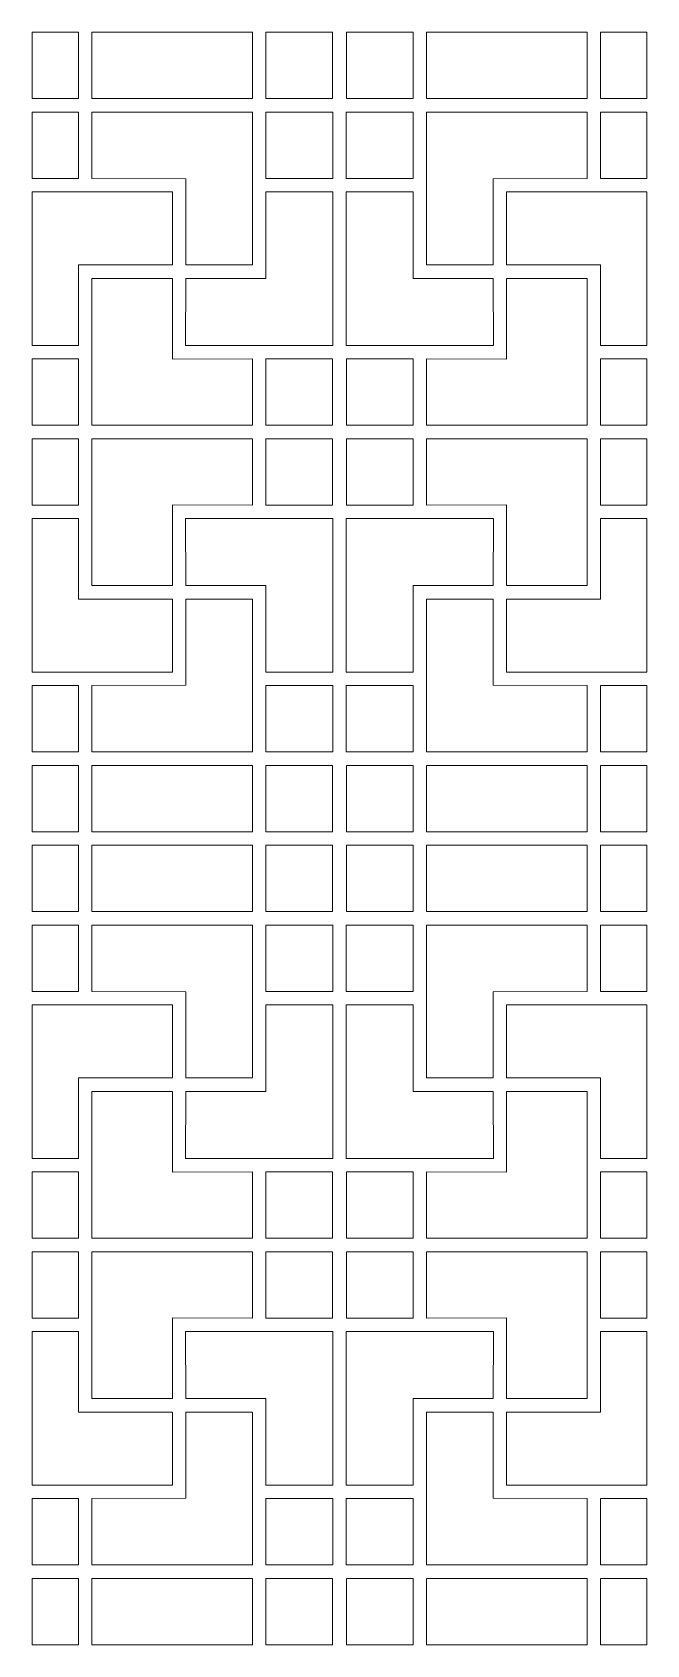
# Model space of a CAD drawing. Header units: centimetres. Extents: x -36 to 46, y -154 to 61.
import ezdxf

# ---------------------------------------------------------------- set-up
doc = ezdxf.new("R2010")
doc.units = ezdxf.units.CM
doc.header["$MEASUREMENT"] = 0
doc.layers.add('layer 1', color=7, linetype='Continuous')

msp = doc.modelspace()

# ---------------------------------------------------------------- linework, layer by layer
at = {"layer": 'layer 1', "color": 7, "lineweight": 9}
for points in [[(-36.08078, 52.03051), (-29.88424, 52.03051), (-29.88424, 60.89291), (-36.08078, 60.89291), (-36.08078, 52.03051)], [(-28.11522, 52.03046), (-6.6656, 52.03046), (-6.6656, 60.89286), (-28.11522, 60.89286), (-28.11522, 52.03046)], [(-4.87394, 52.03027), (4.03536, 52.03027), (4.03536, 60.89267), (-4.87394, 60.89267), (-4.87394, 52.03027)], [(5.86918, 52.03027), (14.77848, 52.03027), (14.77848, 60.89267), (5.86918, 60.89267), (5.86918, 52.03027)], [(16.57014, 52.03046), (38.01976, 52.03046), (38.01976, 60.89286), (16.57014, 60.89286), (16.57014, 52.03046)], [(39.78878, 52.03051), (45.98532, 52.03051), (45.98532, 60.89291), (39.78878, 60.89291), (39.78878, 52.03051)], [(-36.0807, 41.36801), (-29.8996, 41.36801), (-29.8996, 50.23041), (-36.0807, 50.23041), (-36.0807, 41.36801)], [(-4.87388, 41.36761), (4.05224, 41.36761), (4.05224, 50.23001), (-4.87388, 50.23001), (-4.87388, 41.36761)], [(5.8523, 41.36761), (14.77842, 41.36761), (14.77842, 50.23001), (5.8523, 50.23001), (5.8523, 41.36761)], [(39.80414, 41.36801), (45.98524, 41.36801), (45.98524, 50.23041), (39.80414, 50.23041), (39.80414, 41.36801)], [(-36.08078, 8.41608), (-29.91704, 8.41608), (-29.91704, 17.27848), (-36.08078, 17.27848), (-36.08078, 8.41608)], [(-4.87448, 8.41643), (4.03498, 8.41643), (4.03498, 17.27049), (-4.87448, 17.27049), (-4.87448, 8.41643)], [(5.86956, 8.41643), (14.77902, 8.41643), (14.77902, 17.27049), (5.86956, 17.27049), (5.86956, 8.41643)], [(39.82158, 8.41608), (45.98532, 8.41608), (45.98532, 17.27848), (39.82158, 17.27848), (39.82158, 8.41608)], [(-36.08078, -2.24668), (-29.91704, -2.24668), (-29.91704, 6.61572), (-36.08078, 6.61572), (-36.08078, -2.24668)], [(-4.87448, -2.23869), (4.03498, -2.23869), (4.03498, 6.61537), (-4.87448, 6.61537), (-4.87448, -2.23869)], [(-36.0807, -35.19861), (-29.8996, -35.19861), (-29.8996, -26.33621), (-36.0807, -26.33621), (-36.0807, -35.19861)], [(-4.87388, -35.19821), (4.05224, -35.19821), (4.05224, -26.33581), (-4.87388, -26.33581), (-4.87388, -35.19821)], [(-36.08078, -45.86111), (-29.88424, -45.86111), (-29.88424, -36.99871), (-36.08078, -36.99871), (-36.08078, -45.86111)], [(-28.11522, -45.86106), (-6.6656, -45.86106), (-6.6656, -36.99866), (-28.11522, -36.99866), (-28.11522, -45.86106)], [(-4.87394, -45.86087), (4.03536, -45.86087), (4.03536, -36.99847), (-4.87394, -36.99847), (-4.87394, -45.86087)], [(-36.08078, -56.52351), (-29.88424, -56.52351), (-29.88424, -47.66111), (-36.08078, -47.66111), (-36.08078, -56.52351)], [(-28.11522, -56.52356), (-6.6656, -56.52356), (-6.6656, -47.66116), (-28.11522, -47.66116), (-28.11522, -56.52356)], [(-4.87394, -56.52375), (4.03536, -56.52375), (4.03536, -47.66135), (-4.87394, -47.66135), (-4.87394, -56.52375)], [(5.86918, -56.52375), (14.77848, -56.52375), (14.77848, -47.66135), (5.86918, -47.66135), (5.86918, -56.52375)], [(16.57014, -56.52356), (38.01976, -56.52356), (38.01976, -47.66116), (16.57014, -47.66116), (16.57014, -56.52356)], [(39.78878, -56.52351), (45.98532, -56.52351), (45.98532, -47.66111), (39.78878, -47.66111), (39.78878, -56.52351)], [(-36.0807, -67.18601), (-29.8996, -67.18601), (-29.8996, -58.32361), (-36.0807, -58.32361), (-36.0807, -67.18601)], [(-4.87388, -67.18641), (4.05224, -67.18641), (4.05224, -58.32401), (-4.87388, -58.32401), (-4.87388, -67.18641)], [(5.8523, -67.18641), (14.77842, -67.18641), (14.77842, -58.32401), (5.8523, -58.32401), (5.8523, -67.18641)], [(39.80414, -67.18601), (45.98524, -67.18601), (45.98524, -58.32361), (39.80414, -58.32361), (39.80414, -67.18601)], [(-36.08078, -100.13794), (-29.91704, -100.13794), (-29.91704, -91.27554), (-36.08078, -91.27554), (-36.08078, -100.13794)], [(-4.87448, -100.13759), (4.03498, -100.13759), (4.03498, -91.28353), (-4.87448, -91.28353), (-4.87448, -100.13759)], [(5.86956, -100.13759), (14.77902, -100.13759), (14.77902, -91.28353), (5.86956, -91.28353), (5.86956, -100.13759)], [(39.82158, -100.13794), (45.98532, -100.13794), (45.98532, -91.27554), (39.82158, -91.27554), (39.82158, -100.13794)], [(-36.08078, -110.8007), (-29.91704, -110.8007), (-29.91704, -101.9383), (-36.08078, -101.9383), (-36.08078, -110.8007)], [(-4.87448, -110.79271), (4.03498, -110.79271), (4.03498, -101.93865), (-4.87448, -101.93865), (-4.87448, -110.79271)], [(-36.0807, -143.75263), (-29.8996, -143.75263), (-29.8996, -134.89023), (-36.0807, -134.89023), (-36.0807, -143.75263)], [(-4.87388, -143.75223), (4.05224, -143.75223), (4.05224, -134.88983), (-4.87388, -134.88983), (-4.87388, -143.75223)], [(-36.08078, -154.41513), (-29.88424, -154.41513), (-29.88424, -145.55273), (-36.08078, -145.55273), (-36.08078, -154.41513)], [(-28.11522, -154.41508), (-6.6656, -154.41508), (-6.6656, -145.55268), (-28.11522, -145.55268), (-28.11522, -154.41508)], [(-4.87394, -154.41489), (4.03536, -154.41489), (4.03536, -145.55249), (-4.87394, -145.55249), (-4.87394, -154.41489)]]:
    msp.add_lwpolyline(points, close=True, dxfattribs=at)
for points, knots in [([(-15.57594, 41.33004), (-15.57594, 41.33004), (-15.57594, 29.84259), (-15.57594, 29.84259), (-15.57594, 29.84259), (-15.57594, 29.84259), (-6.66663, 29.84232), (-6.66663, 29.84232), (-6.66663, 29.84232), (-6.66663, 29.84232), (-6.6651, 50.23007), (-6.6651, 50.23007), (-6.6651, 50.23007), (-6.6651, 50.23007), (-28.11473, 50.23007), (-28.11473, 50.23007), (-28.11473, 50.23007), (-28.11473, 50.23007), (-28.11473, 41.36767), (-28.11473, 41.36767), (-28.11473, 41.36767), (-28.11473, 41.36767), (-15.57594, 41.33004), (-15.57594, 41.33004)], [0, 0, 0, 0, 0.142857143, 0.142857143, 0.142857143, 0.142857143, 0.285714286, 0.285714286, 0.285714286, 0.285714286, 0.428571429, 0.428571429, 0.428571429, 0.428571429, 0.571428571, 0.571428571, 0.571428571, 0.571428571, 0.714285714, 0.714285714, 0.714285714, 0.714285714, 1, 1, 1, 1]), ([(25.48048, 41.33004), (25.48048, 41.33004), (25.48048, 29.84259), (25.48048, 29.84259), (25.48048, 29.84259), (25.48048, 29.84259), (16.57117, 29.84232), (16.57117, 29.84232), (16.57117, 29.84232), (16.57117, 29.84232), (16.56964, 50.23007), (16.56964, 50.23007), (16.56964, 50.23007), (16.56964, 50.23007), (38.01927, 50.23007), (38.01927, 50.23007), (38.01927, 50.23007), (38.01927, 50.23007), (38.01927, 41.36767), (38.01927, 41.36767), (38.01927, 41.36767), (38.01927, 41.36767), (25.48048, 41.33004), (25.48048, 41.33004)], [0, 0, 0, 0, 0.142857143, 0.142857143, 0.142857143, 0.142857143, 0.285714286, 0.285714286, 0.285714286, 0.285714286, 0.428571429, 0.428571429, 0.428571429, 0.428571429, 0.571428571, 0.571428571, 0.571428571, 0.571428571, 0.714285714, 0.714285714, 0.714285714, 0.714285714, 1, 1, 1, 1]), ([(-17.34687, 29.84257), (-17.34687, 29.84257), (-29.88885, 29.84271), (-29.88885, 29.84271), (-29.88885, 29.84271), (-29.88885, 29.84271), (-29.88885, 19.07871), (-29.88885, 19.07871), (-29.88885, 19.07871), (-29.88885, 19.07871), (-36.08068, 19.07871), (-36.08068, 19.07871), (-36.08068, 19.07871), (-36.08068, 19.07871), (-36.08068, 39.56804), (-36.08068, 39.56804), (-36.08068, 39.56804), (-36.08068, 39.56804), (-17.34687, 39.56804), (-17.34687, 39.56804), (-17.34687, 39.56804), (-17.34687, 39.56804), (-17.34687, 29.84257), (-17.34687, 29.84257)], [0, 0, 0, 0, 0.142857143, 0.142857143, 0.142857143, 0.142857143, 0.285714286, 0.285714286, 0.285714286, 0.285714286, 0.428571429, 0.428571429, 0.428571429, 0.428571429, 0.571428571, 0.571428571, 0.571428571, 0.571428571, 0.714285714, 0.714285714, 0.714285714, 0.714285714, 1, 1, 1, 1]), ([(-4.87274, 28.01731), (-4.87274, 28.01731), (-15.57931, 28.01935), (-15.57931, 28.01935), (-15.57931, 28.01935), (-15.57931, 28.01935), (-15.6003, 19.07732), (-15.6003, 19.07732), (-15.6003, 19.07732), (-15.6003, 19.07732), (4.05217, 19.07855), (4.05217, 19.07855), (4.05217, 19.07855), (4.05217, 19.07855), (4.05227, 39.56748), (4.05227, 39.56748), (4.05227, 39.56748), (4.05227, 39.56748), (-4.8739, 39.56761), (-4.8739, 39.56761), (-4.8739, 39.56761), (-4.8739, 39.56761), (-4.87274, 28.01731), (-4.87274, 28.01731)], [0, 0, 0, 0, 0.142857143, 0.142857143, 0.142857143, 0.142857143, 0.285714286, 0.285714286, 0.285714286, 0.285714286, 0.428571429, 0.428571429, 0.428571429, 0.428571429, 0.571428571, 0.571428571, 0.571428571, 0.571428571, 0.714285714, 0.714285714, 0.714285714, 0.714285714, 1, 1, 1, 1]), ([(14.77728, 28.01731), (14.77728, 28.01731), (25.48385, 28.01935), (25.48385, 28.01935), (25.48385, 28.01935), (25.48385, 28.01935), (25.50484, 19.07732), (25.50484, 19.07732), (25.50484, 19.07732), (25.50484, 19.07732), (5.85237, 19.07855), (5.85237, 19.07855), (5.85237, 19.07855), (5.85237, 19.07855), (5.85227, 39.56748), (5.85227, 39.56748), (5.85227, 39.56748), (5.85227, 39.56748), (14.77844, 39.56761), (14.77844, 39.56761), (14.77844, 39.56761), (14.77844, 39.56761), (14.77728, 28.01731), (14.77728, 28.01731)], [0, 0, 0, 0, 0.142857143, 0.142857143, 0.142857143, 0.142857143, 0.285714286, 0.285714286, 0.285714286, 0.285714286, 0.428571429, 0.428571429, 0.428571429, 0.428571429, 0.571428571, 0.571428571, 0.571428571, 0.571428571, 0.714285714, 0.714285714, 0.714285714, 0.714285714, 1, 1, 1, 1]), ([(27.25141, 29.84257), (27.25141, 29.84257), (39.79339, 29.84271), (39.79339, 29.84271), (39.79339, 29.84271), (39.79339, 29.84271), (39.79339, 19.07871), (39.79339, 19.07871), (39.79339, 19.07871), (39.79339, 19.07871), (45.98522, 19.07871), (45.98522, 19.07871), (45.98522, 19.07871), (45.98522, 19.07871), (45.98522, 39.56804), (45.98522, 39.56804), (45.98522, 39.56804), (45.98522, 39.56804), (27.25141, 39.56804), (27.25141, 39.56804), (27.25141, 39.56804), (27.25141, 39.56804), (27.25141, 29.84257), (27.25141, 29.84257)], [0, 0, 0, 0, 0.142857143, 0.142857143, 0.142857143, 0.142857143, 0.285714286, 0.285714286, 0.285714286, 0.285714286, 0.428571429, 0.428571429, 0.428571429, 0.428571429, 0.571428571, 0.571428571, 0.571428571, 0.571428571, 0.714285714, 0.714285714, 0.714285714, 0.714285714, 1, 1, 1, 1]), ([(-28.11514, 8.41603), (-28.11514, 8.41603), (-28.12048, 28.02049), (-28.12048, 28.02049), (-28.12048, 28.02049), (-28.12048, 28.02049), (-17.34219, 28.02063), (-17.34219, 28.02063), (-17.34219, 28.02063), (-17.34219, 28.02063), (-17.34238, 17.25553), (-17.34238, 17.25553), (-17.34238, 17.25553), (-17.34238, 17.25553), (-6.66065, 17.27489), (-6.66065, 17.27489), (-6.66065, 17.27489), (-6.66065, 17.27489), (-6.6657, 8.4159), (-6.6657, 8.4159), (-6.6657, 8.4159), (-6.6657, 8.4159), (-28.11514, 8.41603), (-28.11514, 8.41603)], [0, 0, 0, 0, 0.142857143, 0.142857143, 0.142857143, 0.142857143, 0.285714286, 0.285714286, 0.285714286, 0.285714286, 0.428571429, 0.428571429, 0.428571429, 0.428571429, 0.571428571, 0.571428571, 0.571428571, 0.571428571, 0.714285714, 0.714285714, 0.714285714, 0.714285714, 1, 1, 1, 1]), ([(38.01968, 8.41603), (38.01968, 8.41603), (38.02502, 28.02049), (38.02502, 28.02049), (38.02502, 28.02049), (38.02502, 28.02049), (27.24673, 28.02063), (27.24673, 28.02063), (27.24673, 28.02063), (27.24673, 28.02063), (27.24692, 17.25553), (27.24692, 17.25553), (27.24692, 17.25553), (27.24692, 17.25553), (16.56519, 17.27489), (16.56519, 17.27489), (16.56519, 17.27489), (16.56519, 17.27489), (16.57024, 8.4159), (16.57024, 8.4159), (16.57024, 8.4159), (16.57024, 8.4159), (38.01968, 8.41603), (38.01968, 8.41603)], [0, 0, 0, 0, 0.142857143, 0.142857143, 0.142857143, 0.142857143, 0.285714286, 0.285714286, 0.285714286, 0.285714286, 0.428571429, 0.428571429, 0.428571429, 0.428571429, 0.571428571, 0.571428571, 0.571428571, 0.571428571, 0.714285714, 0.714285714, 0.714285714, 0.714285714, 1, 1, 1, 1]), ([(-28.11514, 6.61577), (-28.11514, 6.61577), (-28.12048, -12.98869), (-28.12048, -12.98869), (-28.12048, -12.98869), (-28.12048, -12.98869), (-17.34219, -12.98883), (-17.34219, -12.98883), (-17.34219, -12.98883), (-17.34219, -12.98883), (-17.34238, -2.22373), (-17.34238, -2.22373), (-17.34238, -2.22373), (-17.34238, -2.22373), (-6.66065, -2.24309), (-6.66065, -2.24309), (-6.66065, -2.24309), (-6.66065, -2.24309), (-6.6657, 6.6159), (-6.6657, 6.6159), (-6.6657, 6.6159), (-6.6657, 6.6159), (-28.11514, 6.61577), (-28.11514, 6.61577)], [0, 0, 0, 0, 0.142857143, 0.142857143, 0.142857143, 0.142857143, 0.285714286, 0.285714286, 0.285714286, 0.285714286, 0.428571429, 0.428571429, 0.428571429, 0.428571429, 0.571428571, 0.571428571, 0.571428571, 0.571428571, 0.714285714, 0.714285714, 0.714285714, 0.714285714, 1, 1, 1, 1]), ([(14.77902, -2.23869), (14.77902, -2.23869), (5.86954, -2.23869), (5.86954, -2.23869), (5.86954, -2.23869), (5.86954, -2.23869), (5.86954, 6.61537), (5.86954, 6.61537), (5.86954, 6.61537), (5.86954, 6.61537), (14.77902, 6.61537), (14.77902, 6.61537), (14.77902, 6.61537), (14.77902, 6.61537), (14.77902, -2.23869), (14.77902, -2.23869)], [0, 0, 0, 0, 0.2, 0.2, 0.2, 0.2, 0.4, 0.4, 0.4, 0.4, 0.6, 0.6, 0.6, 0.6, 1, 1, 1, 1]), ([(38.01968, 6.61577), (38.01968, 6.61577), (38.02502, -12.98869), (38.02502, -12.98869), (38.02502, -12.98869), (38.02502, -12.98869), (27.24673, -12.98883), (27.24673, -12.98883), (27.24673, -12.98883), (27.24673, -12.98883), (27.24692, -2.22373), (27.24692, -2.22373), (27.24692, -2.22373), (27.24692, -2.22373), (16.56519, -2.24309), (16.56519, -2.24309), (16.56519, -2.24309), (16.56519, -2.24309), (16.57024, 6.6159), (16.57024, 6.6159), (16.57024, 6.6159), (16.57024, 6.6159), (38.01968, 6.61577), (38.01968, 6.61577)], [0, 0, 0, 0, 0.142857143, 0.142857143, 0.142857143, 0.142857143, 0.285714286, 0.285714286, 0.285714286, 0.285714286, 0.428571429, 0.428571429, 0.428571429, 0.428571429, 0.571428571, 0.571428571, 0.571428571, 0.571428571, 0.714285714, 0.714285714, 0.714285714, 0.714285714, 1, 1, 1, 1]), ([(45.98532, -2.24668), (45.98532, -2.24668), (39.82157, -2.24668), (39.82157, -2.24668), (39.82157, -2.24668), (39.82157, -2.24668), (39.82157, 6.61572), (39.82157, 6.61572), (39.82157, 6.61572), (39.82157, 6.61572), (45.98532, 6.61572), (45.98532, 6.61572), (45.98532, 6.61572), (45.98532, 6.61572), (45.98532, -2.24668), (45.98532, -2.24668)], [0, 0, 0, 0, 0.2, 0.2, 0.2, 0.2, 0.4, 0.4, 0.4, 0.4, 0.6, 0.6, 0.6, 0.6, 1, 1, 1, 1]), ([(-17.34687, -14.81077), (-17.34687, -14.81077), (-29.88885, -14.81091), (-29.88885, -14.81091), (-29.88885, -14.81091), (-29.88885, -14.81091), (-29.88885, -4.04691), (-29.88885, -4.04691), (-29.88885, -4.04691), (-29.88885, -4.04691), (-36.08068, -4.04691), (-36.08068, -4.04691), (-36.08068, -4.04691), (-36.08068, -4.04691), (-36.08068, -24.53624), (-36.08068, -24.53624), (-36.08068, -24.53624), (-36.08068, -24.53624), (-17.34687, -24.53624), (-17.34687, -24.53624), (-17.34687, -24.53624), (-17.34687, -24.53624), (-17.34687, -14.81077), (-17.34687, -14.81077)], [0, 0, 0, 0, 0.142857143, 0.142857143, 0.142857143, 0.142857143, 0.285714286, 0.285714286, 0.285714286, 0.285714286, 0.428571429, 0.428571429, 0.428571429, 0.428571429, 0.571428571, 0.571428571, 0.571428571, 0.571428571, 0.714285714, 0.714285714, 0.714285714, 0.714285714, 1, 1, 1, 1]), ([(-4.87274, -12.98551), (-4.87274, -12.98551), (-15.57931, -12.98755), (-15.57931, -12.98755), (-15.57931, -12.98755), (-15.57931, -12.98755), (-15.6003, -4.04552), (-15.6003, -4.04552), (-15.6003, -4.04552), (-15.6003, -4.04552), (4.05217, -4.04675), (4.05217, -4.04675), (4.05217, -4.04675), (4.05217, -4.04675), (4.05227, -24.53568), (4.05227, -24.53568), (4.05227, -24.53568), (4.05227, -24.53568), (-4.8739, -24.53581), (-4.8739, -24.53581), (-4.8739, -24.53581), (-4.8739, -24.53581), (-4.87274, -12.98551), (-4.87274, -12.98551)], [0, 0, 0, 0, 0.142857143, 0.142857143, 0.142857143, 0.142857143, 0.285714286, 0.285714286, 0.285714286, 0.285714286, 0.428571429, 0.428571429, 0.428571429, 0.428571429, 0.571428571, 0.571428571, 0.571428571, 0.571428571, 0.714285714, 0.714285714, 0.714285714, 0.714285714, 1, 1, 1, 1]), ([(14.77728, -12.98551), (14.77728, -12.98551), (25.48385, -12.98755), (25.48385, -12.98755), (25.48385, -12.98755), (25.48385, -12.98755), (25.50484, -4.04552), (25.50484, -4.04552), (25.50484, -4.04552), (25.50484, -4.04552), (5.85237, -4.04675), (5.85237, -4.04675), (5.85237, -4.04675), (5.85237, -4.04675), (5.85227, -24.53568), (5.85227, -24.53568), (5.85227, -24.53568), (5.85227, -24.53568), (14.77844, -24.53581), (14.77844, -24.53581), (14.77844, -24.53581), (14.77844, -24.53581), (14.77728, -12.98551), (14.77728, -12.98551)], [0, 0, 0, 0, 0.142857143, 0.142857143, 0.142857143, 0.142857143, 0.285714286, 0.285714286, 0.285714286, 0.285714286, 0.428571429, 0.428571429, 0.428571429, 0.428571429, 0.571428571, 0.571428571, 0.571428571, 0.571428571, 0.714285714, 0.714285714, 0.714285714, 0.714285714, 1, 1, 1, 1]), ([(27.25141, -14.81077), (27.25141, -14.81077), (39.79339, -14.81091), (39.79339, -14.81091), (39.79339, -14.81091), (39.79339, -14.81091), (39.79339, -4.04691), (39.79339, -4.04691), (39.79339, -4.04691), (39.79339, -4.04691), (45.98522, -4.04691), (45.98522, -4.04691), (45.98522, -4.04691), (45.98522, -4.04691), (45.98522, -24.53624), (45.98522, -24.53624), (45.98522, -24.53624), (45.98522, -24.53624), (27.25141, -24.53624), (27.25141, -24.53624), (27.25141, -24.53624), (27.25141, -24.53624), (27.25141, -14.81077), (27.25141, -14.81077)], [0, 0, 0, 0, 0.142857143, 0.142857143, 0.142857143, 0.142857143, 0.285714286, 0.285714286, 0.285714286, 0.285714286, 0.428571429, 0.428571429, 0.428571429, 0.428571429, 0.571428571, 0.571428571, 0.571428571, 0.571428571, 0.714285714, 0.714285714, 0.714285714, 0.714285714, 1, 1, 1, 1]), ([(-15.57594, -26.29824), (-15.57594, -26.29824), (-15.57594, -14.81079), (-15.57594, -14.81079), (-15.57594, -14.81079), (-15.57594, -14.81079), (-6.66663, -14.81052), (-6.66663, -14.81052), (-6.66663, -14.81052), (-6.66663, -14.81052), (-6.6651, -35.19827), (-6.6651, -35.19827), (-6.6651, -35.19827), (-6.6651, -35.19827), (-28.11473, -35.19827), (-28.11473, -35.19827), (-28.11473, -35.19827), (-28.11473, -35.19827), (-28.11473, -26.33587), (-28.11473, -26.33587), (-28.11473, -26.33587), (-28.11473, -26.33587), (-15.57594, -26.29824), (-15.57594, -26.29824)], [0, 0, 0, 0, 0.142857143, 0.142857143, 0.142857143, 0.142857143, 0.285714286, 0.285714286, 0.285714286, 0.285714286, 0.428571429, 0.428571429, 0.428571429, 0.428571429, 0.571428571, 0.571428571, 0.571428571, 0.571428571, 0.714285714, 0.714285714, 0.714285714, 0.714285714, 1, 1, 1, 1]), ([(25.48048, -26.29824), (25.48048, -26.29824), (25.48048, -14.81079), (25.48048, -14.81079), (25.48048, -14.81079), (25.48048, -14.81079), (16.57117, -14.81052), (16.57117, -14.81052), (16.57117, -14.81052), (16.57117, -14.81052), (16.56964, -35.19827), (16.56964, -35.19827), (16.56964, -35.19827), (16.56964, -35.19827), (38.01927, -35.19827), (38.01927, -35.19827), (38.01927, -35.19827), (38.01927, -35.19827), (38.01927, -26.33587), (38.01927, -26.33587), (38.01927, -26.33587), (38.01927, -26.33587), (25.48048, -26.29824), (25.48048, -26.29824)], [0, 0, 0, 0, 0.142857143, 0.142857143, 0.142857143, 0.142857143, 0.285714286, 0.285714286, 0.285714286, 0.285714286, 0.428571429, 0.428571429, 0.428571429, 0.428571429, 0.571428571, 0.571428571, 0.571428571, 0.571428571, 0.714285714, 0.714285714, 0.714285714, 0.714285714, 1, 1, 1, 1]), ([(14.77842, -35.19821), (14.77842, -35.19821), (5.8523, -35.19821), (5.8523, -35.19821), (5.8523, -35.19821), (5.8523, -35.19821), (5.8523, -26.33581), (5.8523, -26.33581), (5.8523, -26.33581), (5.8523, -26.33581), (14.77842, -26.33581), (14.77842, -26.33581), (14.77842, -26.33581), (14.77842, -26.33581), (14.77842, -35.19821), (14.77842, -35.19821)], [0, 0, 0, 0, 0.2, 0.2, 0.2, 0.2, 0.4, 0.4, 0.4, 0.4, 0.6, 0.6, 0.6, 0.6, 1, 1, 1, 1]), ([(45.98524, -35.19861), (45.98524, -35.19861), (39.80413, -35.19861), (39.80413, -35.19861), (39.80413, -35.19861), (39.80413, -35.19861), (39.80413, -26.33621), (39.80413, -26.33621), (39.80413, -26.33621), (39.80413, -26.33621), (45.98524, -26.33621), (45.98524, -26.33621), (45.98524, -26.33621), (45.98524, -26.33621), (45.98524, -35.19861), (45.98524, -35.19861)], [0, 0, 0, 0, 0.2, 0.2, 0.2, 0.2, 0.4, 0.4, 0.4, 0.4, 0.6, 0.6, 0.6, 0.6, 1, 1, 1, 1]), ([(14.77848, -45.86087), (14.77848, -45.86087), (5.86916, -45.86087), (5.86916, -45.86087), (5.86916, -45.86087), (5.86916, -45.86087), (5.86916, -36.99847), (5.86916, -36.99847), (5.86916, -36.99847), (5.86916, -36.99847), (14.77848, -36.99847), (14.77848, -36.99847), (14.77848, -36.99847), (14.77848, -36.99847), (14.77848, -45.86087), (14.77848, -45.86087)], [0, 0, 0, 0, 0.2, 0.2, 0.2, 0.2, 0.4, 0.4, 0.4, 0.4, 0.6, 0.6, 0.6, 0.6, 1, 1, 1, 1]), ([(38.01976, -45.86106), (38.01976, -45.86106), (16.57013, -45.86106), (16.57013, -45.86106), (16.57013, -45.86106), (16.57013, -45.86106), (16.57013, -36.99865), (16.57013, -36.99865), (16.57013, -36.99865), (16.57013, -36.99865), (38.01976, -36.99865), (38.01976, -36.99865), (38.01976, -36.99865), (38.01976, -36.99865), (38.01976, -45.86106), (38.01976, -45.86106)], [0, 0, 0, 0, 0.2, 0.2, 0.2, 0.2, 0.4, 0.4, 0.4, 0.4, 0.6, 0.6, 0.6, 0.6, 1, 1, 1, 1]), ([(45.98532, -45.86111), (45.98532, -45.86111), (39.78876, -45.86111), (39.78876, -45.86111), (39.78876, -45.86111), (39.78876, -45.86111), (39.78876, -36.99871), (39.78876, -36.99871), (39.78876, -36.99871), (39.78876, -36.99871), (45.98532, -36.99871), (45.98532, -36.99871), (45.98532, -36.99871), (45.98532, -36.99871), (45.98532, -45.86111), (45.98532, -45.86111)], [0, 0, 0, 0, 0.2, 0.2, 0.2, 0.2, 0.4, 0.4, 0.4, 0.4, 0.6, 0.6, 0.6, 0.6, 1, 1, 1, 1]), ([(-15.57594, -67.22398), (-15.57594, -67.22398), (-15.57594, -78.71143), (-15.57594, -78.71143), (-15.57594, -78.71143), (-15.57594, -78.71143), (-6.66663, -78.7117), (-6.66663, -78.7117), (-6.66663, -78.7117), (-6.66663, -78.7117), (-6.6651, -58.32395), (-6.6651, -58.32395), (-6.6651, -58.32395), (-6.6651, -58.32395), (-28.11473, -58.32395), (-28.11473, -58.32395), (-28.11473, -58.32395), (-28.11473, -58.32395), (-28.11473, -67.18635), (-28.11473, -67.18635), (-28.11473, -67.18635), (-28.11473, -67.18635), (-15.57594, -67.22398), (-15.57594, -67.22398)], [0, 0, 0, 0, 0.142857143, 0.142857143, 0.142857143, 0.142857143, 0.285714286, 0.285714286, 0.285714286, 0.285714286, 0.428571429, 0.428571429, 0.428571429, 0.428571429, 0.571428571, 0.571428571, 0.571428571, 0.571428571, 0.714285714, 0.714285714, 0.714285714, 0.714285714, 1, 1, 1, 1]), ([(25.48048, -67.22398), (25.48048, -67.22398), (25.48048, -78.71143), (25.48048, -78.71143), (25.48048, -78.71143), (25.48048, -78.71143), (16.57117, -78.7117), (16.57117, -78.7117), (16.57117, -78.7117), (16.57117, -78.7117), (16.56964, -58.32395), (16.56964, -58.32395), (16.56964, -58.32395), (16.56964, -58.32395), (38.01927, -58.32395), (38.01927, -58.32395), (38.01927, -58.32395), (38.01927, -58.32395), (38.01927, -67.18635), (38.01927, -67.18635), (38.01927, -67.18635), (38.01927, -67.18635), (25.48048, -67.22398), (25.48048, -67.22398)], [0, 0, 0, 0, 0.142857143, 0.142857143, 0.142857143, 0.142857143, 0.285714286, 0.285714286, 0.285714286, 0.285714286, 0.428571429, 0.428571429, 0.428571429, 0.428571429, 0.571428571, 0.571428571, 0.571428571, 0.571428571, 0.714285714, 0.714285714, 0.714285714, 0.714285714, 1, 1, 1, 1]), ([(-17.34687, -78.71145), (-17.34687, -78.71145), (-29.88885, -78.71131), (-29.88885, -78.71131), (-29.88885, -78.71131), (-29.88885, -78.71131), (-29.88885, -89.47531), (-29.88885, -89.47531), (-29.88885, -89.47531), (-29.88885, -89.47531), (-36.08068, -89.47531), (-36.08068, -89.47531), (-36.08068, -89.47531), (-36.08068, -89.47531), (-36.08068, -68.98598), (-36.08068, -68.98598), (-36.08068, -68.98598), (-36.08068, -68.98598), (-17.34687, -68.98598), (-17.34687, -68.98598), (-17.34687, -68.98598), (-17.34687, -68.98598), (-17.34687, -78.71145), (-17.34687, -78.71145)], [0, 0, 0, 0, 0.142857143, 0.142857143, 0.142857143, 0.142857143, 0.285714286, 0.285714286, 0.285714286, 0.285714286, 0.428571429, 0.428571429, 0.428571429, 0.428571429, 0.571428571, 0.571428571, 0.571428571, 0.571428571, 0.714285714, 0.714285714, 0.714285714, 0.714285714, 1, 1, 1, 1]), ([(-4.87274, -80.53671), (-4.87274, -80.53671), (-15.57931, -80.53467), (-15.57931, -80.53467), (-15.57931, -80.53467), (-15.57931, -80.53467), (-15.6003, -89.4767), (-15.6003, -89.4767), (-15.6003, -89.4767), (-15.6003, -89.4767), (4.05217, -89.47547), (4.05217, -89.47547), (4.05217, -89.47547), (4.05217, -89.47547), (4.05227, -68.98654), (4.05227, -68.98654), (4.05227, -68.98654), (4.05227, -68.98654), (-4.8739, -68.98641), (-4.8739, -68.98641), (-4.8739, -68.98641), (-4.8739, -68.98641), (-4.87274, -80.53671), (-4.87274, -80.53671)], [0, 0, 0, 0, 0.142857143, 0.142857143, 0.142857143, 0.142857143, 0.285714286, 0.285714286, 0.285714286, 0.285714286, 0.428571429, 0.428571429, 0.428571429, 0.428571429, 0.571428571, 0.571428571, 0.571428571, 0.571428571, 0.714285714, 0.714285714, 0.714285714, 0.714285714, 1, 1, 1, 1]), ([(14.77728, -80.53671), (14.77728, -80.53671), (25.48385, -80.53467), (25.48385, -80.53467), (25.48385, -80.53467), (25.48385, -80.53467), (25.50484, -89.4767), (25.50484, -89.4767), (25.50484, -89.4767), (25.50484, -89.4767), (5.85237, -89.47547), (5.85237, -89.47547), (5.85237, -89.47547), (5.85237, -89.47547), (5.85227, -68.98654), (5.85227, -68.98654), (5.85227, -68.98654), (5.85227, -68.98654), (14.77844, -68.98641), (14.77844, -68.98641), (14.77844, -68.98641), (14.77844, -68.98641), (14.77728, -80.53671), (14.77728, -80.53671)], [0, 0, 0, 0, 0.142857143, 0.142857143, 0.142857143, 0.142857143, 0.285714286, 0.285714286, 0.285714286, 0.285714286, 0.428571429, 0.428571429, 0.428571429, 0.428571429, 0.571428571, 0.571428571, 0.571428571, 0.571428571, 0.714285714, 0.714285714, 0.714285714, 0.714285714, 1, 1, 1, 1]), ([(27.25141, -78.71145), (27.25141, -78.71145), (39.79339, -78.71131), (39.79339, -78.71131), (39.79339, -78.71131), (39.79339, -78.71131), (39.79339, -89.47531), (39.79339, -89.47531), (39.79339, -89.47531), (39.79339, -89.47531), (45.98522, -89.47531), (45.98522, -89.47531), (45.98522, -89.47531), (45.98522, -89.47531), (45.98522, -68.98598), (45.98522, -68.98598), (45.98522, -68.98598), (45.98522, -68.98598), (27.25141, -68.98598), (27.25141, -68.98598), (27.25141, -68.98598), (27.25141, -68.98598), (27.25141, -78.71145), (27.25141, -78.71145)], [0, 0, 0, 0, 0.142857143, 0.142857143, 0.142857143, 0.142857143, 0.285714286, 0.285714286, 0.285714286, 0.285714286, 0.428571429, 0.428571429, 0.428571429, 0.428571429, 0.571428571, 0.571428571, 0.571428571, 0.571428571, 0.714285714, 0.714285714, 0.714285714, 0.714285714, 1, 1, 1, 1]), ([(-28.11514, -100.13799), (-28.11514, -100.13799), (-28.12048, -80.53353), (-28.12048, -80.53353), (-28.12048, -80.53353), (-28.12048, -80.53353), (-17.34219, -80.53339), (-17.34219, -80.53339), (-17.34219, -80.53339), (-17.34219, -80.53339), (-17.34238, -91.29849), (-17.34238, -91.29849), (-17.34238, -91.29849), (-17.34238, -91.29849), (-6.66065, -91.27913), (-6.66065, -91.27913), (-6.66065, -91.27913), (-6.66065, -91.27913), (-6.6657, -100.13812), (-6.6657, -100.13812), (-6.6657, -100.13812), (-6.6657, -100.13812), (-28.11514, -100.13799), (-28.11514, -100.13799)], [0, 0, 0, 0, 0.142857143, 0.142857143, 0.142857143, 0.142857143, 0.285714286, 0.285714286, 0.285714286, 0.285714286, 0.428571429, 0.428571429, 0.428571429, 0.428571429, 0.571428571, 0.571428571, 0.571428571, 0.571428571, 0.714285714, 0.714285714, 0.714285714, 0.714285714, 1, 1, 1, 1]), ([(38.01968, -100.13799), (38.01968, -100.13799), (38.02502, -80.53353), (38.02502, -80.53353), (38.02502, -80.53353), (38.02502, -80.53353), (27.24673, -80.53339), (27.24673, -80.53339), (27.24673, -80.53339), (27.24673, -80.53339), (27.24692, -91.29849), (27.24692, -91.29849), (27.24692, -91.29849), (27.24692, -91.29849), (16.56519, -91.27913), (16.56519, -91.27913), (16.56519, -91.27913), (16.56519, -91.27913), (16.57024, -100.13812), (16.57024, -100.13812), (16.57024, -100.13812), (16.57024, -100.13812), (38.01968, -100.13799), (38.01968, -100.13799)], [0, 0, 0, 0, 0.142857143, 0.142857143, 0.142857143, 0.142857143, 0.285714286, 0.285714286, 0.285714286, 0.285714286, 0.428571429, 0.428571429, 0.428571429, 0.428571429, 0.571428571, 0.571428571, 0.571428571, 0.571428571, 0.714285714, 0.714285714, 0.714285714, 0.714285714, 1, 1, 1, 1]), ([(-28.11514, -101.93825), (-28.11514, -101.93825), (-28.12048, -121.54271), (-28.12048, -121.54271), (-28.12048, -121.54271), (-28.12048, -121.54271), (-17.34219, -121.54285), (-17.34219, -121.54285), (-17.34219, -121.54285), (-17.34219, -121.54285), (-17.34238, -110.77775), (-17.34238, -110.77775), (-17.34238, -110.77775), (-17.34238, -110.77775), (-6.66065, -110.79711), (-6.66065, -110.79711), (-6.66065, -110.79711), (-6.66065, -110.79711), (-6.6657, -101.93812), (-6.6657, -101.93812), (-6.6657, -101.93812), (-6.6657, -101.93812), (-28.11514, -101.93825), (-28.11514, -101.93825)], [0, 0, 0, 0, 0.142857143, 0.142857143, 0.142857143, 0.142857143, 0.285714286, 0.285714286, 0.285714286, 0.285714286, 0.428571429, 0.428571429, 0.428571429, 0.428571429, 0.571428571, 0.571428571, 0.571428571, 0.571428571, 0.714285714, 0.714285714, 0.714285714, 0.714285714, 1, 1, 1, 1]), ([(14.77902, -110.79271), (14.77902, -110.79271), (5.86954, -110.79271), (5.86954, -110.79271), (5.86954, -110.79271), (5.86954, -110.79271), (5.86954, -101.93865), (5.86954, -101.93865), (5.86954, -101.93865), (5.86954, -101.93865), (14.77902, -101.93865), (14.77902, -101.93865), (14.77902, -101.93865), (14.77902, -101.93865), (14.77902, -110.79271), (14.77902, -110.79271)], [0, 0, 0, 0, 0.2, 0.2, 0.2, 0.2, 0.4, 0.4, 0.4, 0.4, 0.6, 0.6, 0.6, 0.6, 1, 1, 1, 1]), ([(38.01968, -101.93825), (38.01968, -101.93825), (38.02502, -121.54271), (38.02502, -121.54271), (38.02502, -121.54271), (38.02502, -121.54271), (27.24673, -121.54285), (27.24673, -121.54285), (27.24673, -121.54285), (27.24673, -121.54285), (27.24692, -110.77775), (27.24692, -110.77775), (27.24692, -110.77775), (27.24692, -110.77775), (16.56519, -110.79711), (16.56519, -110.79711), (16.56519, -110.79711), (16.56519, -110.79711), (16.57024, -101.93812), (16.57024, -101.93812), (16.57024, -101.93812), (16.57024, -101.93812), (38.01968, -101.93825), (38.01968, -101.93825)], [0, 0, 0, 0, 0.142857143, 0.142857143, 0.142857143, 0.142857143, 0.285714286, 0.285714286, 0.285714286, 0.285714286, 0.428571429, 0.428571429, 0.428571429, 0.428571429, 0.571428571, 0.571428571, 0.571428571, 0.571428571, 0.714285714, 0.714285714, 0.714285714, 0.714285714, 1, 1, 1, 1]), ([(45.98532, -110.8007), (45.98532, -110.8007), (39.82157, -110.8007), (39.82157, -110.8007), (39.82157, -110.8007), (39.82157, -110.8007), (39.82157, -101.9383), (39.82157, -101.9383), (39.82157, -101.9383), (39.82157, -101.9383), (45.98532, -101.9383), (45.98532, -101.9383), (45.98532, -101.9383), (45.98532, -101.9383), (45.98532, -110.8007), (45.98532, -110.8007)], [0, 0, 0, 0, 0.2, 0.2, 0.2, 0.2, 0.4, 0.4, 0.4, 0.4, 0.6, 0.6, 0.6, 0.6, 1, 1, 1, 1]), ([(-17.34687, -123.36479), (-17.34687, -123.36479), (-29.88885, -123.36493), (-29.88885, -123.36493), (-29.88885, -123.36493), (-29.88885, -123.36493), (-29.88885, -112.60093), (-29.88885, -112.60093), (-29.88885, -112.60093), (-29.88885, -112.60093), (-36.08068, -112.60093), (-36.08068, -112.60093), (-36.08068, -112.60093), (-36.08068, -112.60093), (-36.08068, -133.09026), (-36.08068, -133.09026), (-36.08068, -133.09026), (-36.08068, -133.09026), (-17.34687, -133.09026), (-17.34687, -133.09026), (-17.34687, -133.09026), (-17.34687, -133.09026), (-17.34687, -123.36479), (-17.34687, -123.36479)], [0, 0, 0, 0, 0.142857143, 0.142857143, 0.142857143, 0.142857143, 0.285714286, 0.285714286, 0.285714286, 0.285714286, 0.428571429, 0.428571429, 0.428571429, 0.428571429, 0.571428571, 0.571428571, 0.571428571, 0.571428571, 0.714285714, 0.714285714, 0.714285714, 0.714285714, 1, 1, 1, 1]), ([(-4.87274, -121.53953), (-4.87274, -121.53953), (-15.57931, -121.54157), (-15.57931, -121.54157), (-15.57931, -121.54157), (-15.57931, -121.54157), (-15.6003, -112.59954), (-15.6003, -112.59954), (-15.6003, -112.59954), (-15.6003, -112.59954), (4.05217, -112.60077), (4.05217, -112.60077), (4.05217, -112.60077), (4.05217, -112.60077), (4.05227, -133.0897), (4.05227, -133.0897), (4.05227, -133.0897), (4.05227, -133.0897), (-4.8739, -133.08983), (-4.8739, -133.08983), (-4.8739, -133.08983), (-4.8739, -133.08983), (-4.87274, -121.53953), (-4.87274, -121.53953)], [0, 0, 0, 0, 0.142857143, 0.142857143, 0.142857143, 0.142857143, 0.285714286, 0.285714286, 0.285714286, 0.285714286, 0.428571429, 0.428571429, 0.428571429, 0.428571429, 0.571428571, 0.571428571, 0.571428571, 0.571428571, 0.714285714, 0.714285714, 0.714285714, 0.714285714, 1, 1, 1, 1]), ([(14.77728, -121.53953), (14.77728, -121.53953), (25.48385, -121.54157), (25.48385, -121.54157), (25.48385, -121.54157), (25.48385, -121.54157), (25.50484, -112.59954), (25.50484, -112.59954), (25.50484, -112.59954), (25.50484, -112.59954), (5.85237, -112.60077), (5.85237, -112.60077), (5.85237, -112.60077), (5.85237, -112.60077), (5.85227, -133.0897), (5.85227, -133.0897), (5.85227, -133.0897), (5.85227, -133.0897), (14.77844, -133.08983), (14.77844, -133.08983), (14.77844, -133.08983), (14.77844, -133.08983), (14.77728, -121.53953), (14.77728, -121.53953)], [0, 0, 0, 0, 0.142857143, 0.142857143, 0.142857143, 0.142857143, 0.285714286, 0.285714286, 0.285714286, 0.285714286, 0.428571429, 0.428571429, 0.428571429, 0.428571429, 0.571428571, 0.571428571, 0.571428571, 0.571428571, 0.714285714, 0.714285714, 0.714285714, 0.714285714, 1, 1, 1, 1]), ([(27.25141, -123.36479), (27.25141, -123.36479), (39.79339, -123.36493), (39.79339, -123.36493), (39.79339, -123.36493), (39.79339, -123.36493), (39.79339, -112.60093), (39.79339, -112.60093), (39.79339, -112.60093), (39.79339, -112.60093), (45.98522, -112.60093), (45.98522, -112.60093), (45.98522, -112.60093), (45.98522, -112.60093), (45.98522, -133.09026), (45.98522, -133.09026), (45.98522, -133.09026), (45.98522, -133.09026), (27.25141, -133.09026), (27.25141, -133.09026), (27.25141, -133.09026), (27.25141, -133.09026), (27.25141, -123.36479), (27.25141, -123.36479)], [0, 0, 0, 0, 0.142857143, 0.142857143, 0.142857143, 0.142857143, 0.285714286, 0.285714286, 0.285714286, 0.285714286, 0.428571429, 0.428571429, 0.428571429, 0.428571429, 0.571428571, 0.571428571, 0.571428571, 0.571428571, 0.714285714, 0.714285714, 0.714285714, 0.714285714, 1, 1, 1, 1]), ([(-15.57594, -134.85226), (-15.57594, -134.85226), (-15.57594, -123.36481), (-15.57594, -123.36481), (-15.57594, -123.36481), (-15.57594, -123.36481), (-6.66663, -123.36454), (-6.66663, -123.36454), (-6.66663, -123.36454), (-6.66663, -123.36454), (-6.6651, -143.75229), (-6.6651, -143.75229), (-6.6651, -143.75229), (-6.6651, -143.75229), (-28.11473, -143.75229), (-28.11473, -143.75229), (-28.11473, -143.75229), (-28.11473, -143.75229), (-28.11473, -134.88989), (-28.11473, -134.88989), (-28.11473, -134.88989), (-28.11473, -134.88989), (-15.57594, -134.85226), (-15.57594, -134.85226)], [0, 0, 0, 0, 0.142857143, 0.142857143, 0.142857143, 0.142857143, 0.285714286, 0.285714286, 0.285714286, 0.285714286, 0.428571429, 0.428571429, 0.428571429, 0.428571429, 0.571428571, 0.571428571, 0.571428571, 0.571428571, 0.714285714, 0.714285714, 0.714285714, 0.714285714, 1, 1, 1, 1]), ([(25.48048, -134.85226), (25.48048, -134.85226), (25.48048, -123.36481), (25.48048, -123.36481), (25.48048, -123.36481), (25.48048, -123.36481), (16.57117, -123.36454), (16.57117, -123.36454), (16.57117, -123.36454), (16.57117, -123.36454), (16.56964, -143.75229), (16.56964, -143.75229), (16.56964, -143.75229), (16.56964, -143.75229), (38.01927, -143.75229), (38.01927, -143.75229), (38.01927, -143.75229), (38.01927, -143.75229), (38.01927, -134.88989), (38.01927, -134.88989), (38.01927, -134.88989), (38.01927, -134.88989), (25.48048, -134.85226), (25.48048, -134.85226)], [0, 0, 0, 0, 0.142857143, 0.142857143, 0.142857143, 0.142857143, 0.285714286, 0.285714286, 0.285714286, 0.285714286, 0.428571429, 0.428571429, 0.428571429, 0.428571429, 0.571428571, 0.571428571, 0.571428571, 0.571428571, 0.714285714, 0.714285714, 0.714285714, 0.714285714, 1, 1, 1, 1]), ([(14.77842, -143.75223), (14.77842, -143.75223), (5.8523, -143.75223), (5.8523, -143.75223), (5.8523, -143.75223), (5.8523, -143.75223), (5.8523, -134.88983), (5.8523, -134.88983), (5.8523, -134.88983), (5.8523, -134.88983), (14.77842, -134.88983), (14.77842, -134.88983), (14.77842, -134.88983), (14.77842, -134.88983), (14.77842, -143.75223), (14.77842, -143.75223)], [0, 0, 0, 0, 0.2, 0.2, 0.2, 0.2, 0.4, 0.4, 0.4, 0.4, 0.6, 0.6, 0.6, 0.6, 1, 1, 1, 1]), ([(45.98524, -143.75263), (45.98524, -143.75263), (39.80413, -143.75263), (39.80413, -143.75263), (39.80413, -143.75263), (39.80413, -143.75263), (39.80413, -134.89023), (39.80413, -134.89023), (39.80413, -134.89023), (39.80413, -134.89023), (45.98524, -134.89023), (45.98524, -134.89023), (45.98524, -134.89023), (45.98524, -134.89023), (45.98524, -143.75263), (45.98524, -143.75263)], [0, 0, 0, 0, 0.2, 0.2, 0.2, 0.2, 0.4, 0.4, 0.4, 0.4, 0.6, 0.6, 0.6, 0.6, 1, 1, 1, 1]), ([(14.77848, -154.41489), (14.77848, -154.41489), (5.86916, -154.41489), (5.86916, -154.41489), (5.86916, -154.41489), (5.86916, -154.41489), (5.86916, -145.55249), (5.86916, -145.55249), (5.86916, -145.55249), (5.86916, -145.55249), (14.77848, -145.55249), (14.77848, -145.55249), (14.77848, -145.55249), (14.77848, -145.55249), (14.77848, -154.41489), (14.77848, -154.41489)], [0, 0, 0, 0, 0.2, 0.2, 0.2, 0.2, 0.4, 0.4, 0.4, 0.4, 0.6, 0.6, 0.6, 0.6, 1, 1, 1, 1]), ([(38.01976, -154.41508), (38.01976, -154.41508), (16.57013, -154.41508), (16.57013, -154.41508), (16.57013, -154.41508), (16.57013, -154.41508), (16.57013, -145.55267), (16.57013, -145.55267), (16.57013, -145.55267), (16.57013, -145.55267), (38.01976, -145.55267), (38.01976, -145.55267), (38.01976, -145.55267), (38.01976, -145.55267), (38.01976, -154.41508), (38.01976, -154.41508)], [0, 0, 0, 0, 0.2, 0.2, 0.2, 0.2, 0.4, 0.4, 0.4, 0.4, 0.6, 0.6, 0.6, 0.6, 1, 1, 1, 1]), ([(45.98532, -154.41513), (45.98532, -154.41513), (39.78876, -154.41513), (39.78876, -154.41513), (39.78876, -154.41513), (39.78876, -154.41513), (39.78876, -145.55273), (39.78876, -145.55273), (39.78876, -145.55273), (39.78876, -145.55273), (45.98532, -145.55273), (45.98532, -145.55273), (45.98532, -145.55273), (45.98532, -145.55273), (45.98532, -154.41513), (45.98532, -154.41513)], [0, 0, 0, 0, 0.2, 0.2, 0.2, 0.2, 0.4, 0.4, 0.4, 0.4, 0.6, 0.6, 0.6, 0.6, 1, 1, 1, 1])]:
    msp.add_open_spline(points, degree=3, knots=knots, dxfattribs=at)

doc.saveas('drawing.dxf')
